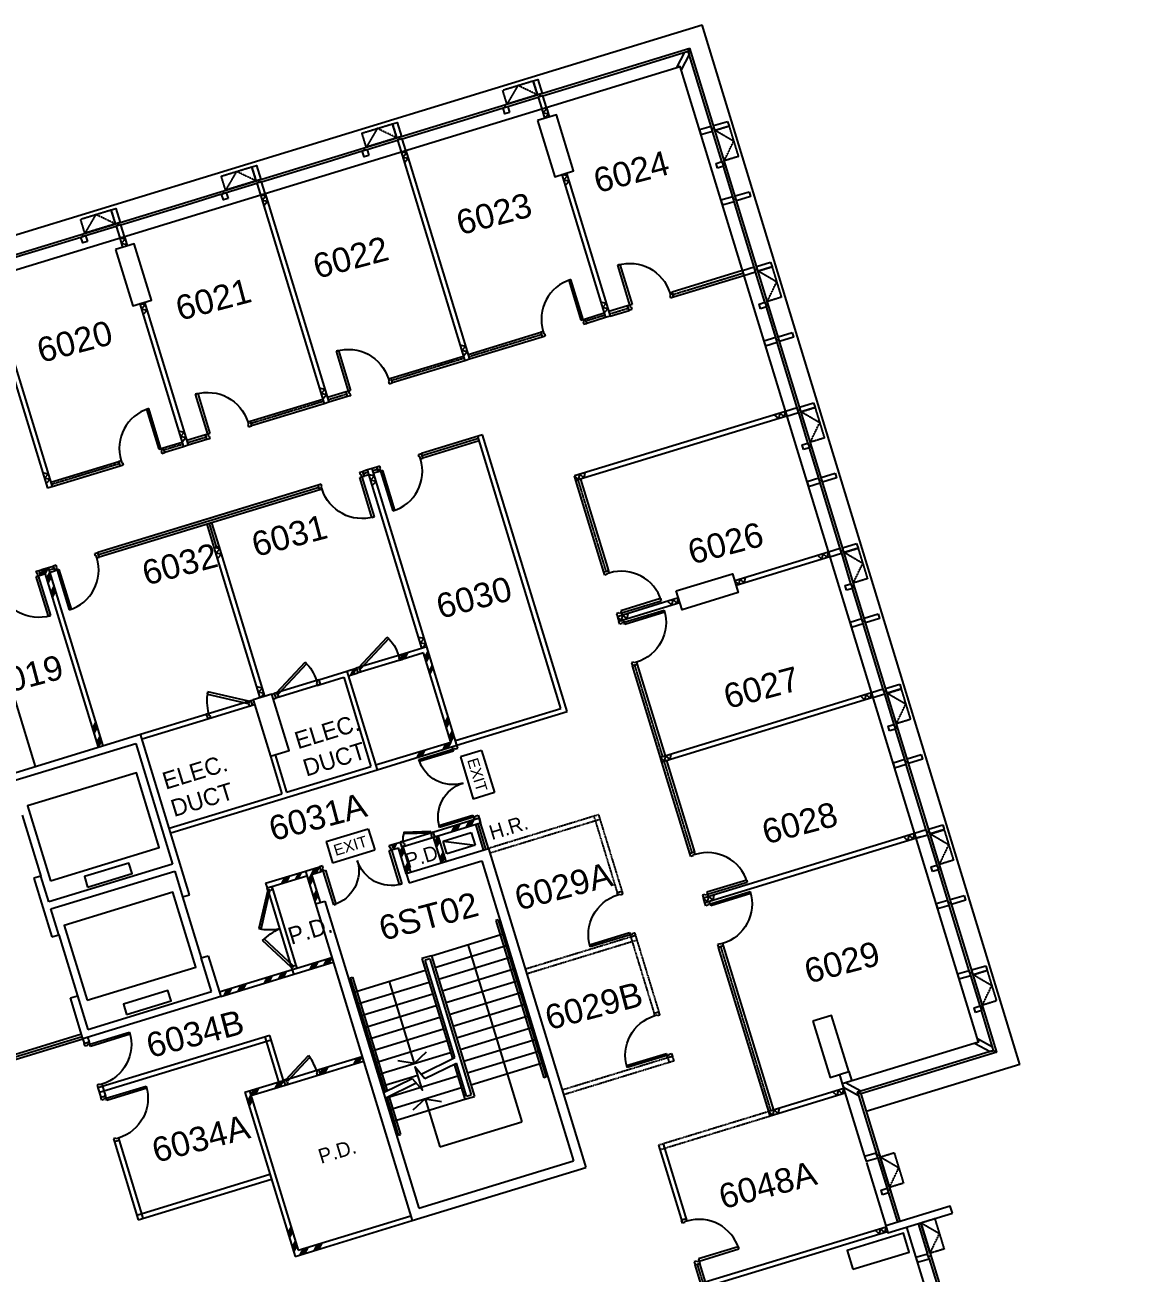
# Model space of a CAD drawing. Header units: millimetres. Extents: x 0 to 98691, y 3071 to 66337.
# Drawn here: x 36070 to 58829, y 40894 to 66337 of the extents above; entities that cross this region are included whole.
import ezdxf
from ezdxf.enums import TextEntityAlignment as Align

# ---------------------------------------------------------------- set-up
doc = ezdxf.new("R2010")
doc.units = ezdxf.units.MM
doc.linetypes.add('HIDDEN', pattern=[9.525, 6.35, -3.175])
doc.linetypes.add('HIDDEN2', pattern=[4.7625, 3.175, -1.5875])
for name, color, linetype in [('DLN041_3', 8, 'Continuous'), ('DLN041__', 8, 'Continuous'), ('DLN061__', 8, 'Continuous'), ('DLN08291', 8, 'Continuous'), ('DLN210__', 8, 'Continuous'), ('DLN220__', 8, 'Continuous'), ('DLN228__', 8, 'Continuous'), ('DLN240__', 8, 'Continuous'), ('DLN280__', 8, 'Continuous'), ('DLN314__', 8, 'Continuous'), ('DLN315__', 8, 'Continuous'), ('DLN325__', 8, 'Continuous'), ('DLN580__', 8, 'Continuous'), ('DLN583__', 8, 'Continuous'), ('DLN661__', 8, 'Continuous'), ('DLN740__', 8, 'Continuous'), ('FITDOOR', 8, 'Continuous'), ('FURNITURE', 8, 'Continuous')]:
    doc.layers.add(name, color=color, linetype=linetype)
doc.styles.add('ROMANS', font='swissl.ttf')
doc.styles.add('SWIS721LT750', font='swissl.ttf')

# ---------------------------------------------------------------- blocks, each defined once
blk = doc.blocks.new('DR1CR2')
at = {"layer": 'FITDOOR'}
for p, q in [((-50, 0), (-50, -50)), ((-50, 0), (0, 0)), ((0, 0), (0, -25)), ((-62.5, -50), (-50, -50)), ((-62.5, -50), (-62.5, -100)), ((-62.5, -100), (0, -100)), ((-12, -25), (0, -25)), ((-12, -75), (0, -75)), ((0, -75), (0, -100))]:
    blk.add_line(p, q, dxfattribs=at)
blk = doc.blocks.new('DR1AD')
at = {"layer": 'FITDOOR'}
for p, q in [((-45, 1), (0, 1)), ((-45, 1), (-45, 0)), ((0, 0), (0, 1)), ((-45, 0), (0, 0))]:
    blk.add_line(p, q, dxfattribs=at)
blk = doc.blocks.new('DR1AM')
at = {"layer": 'FITDOOR'}
blk.add_arc((0, 0), 1, 90, 180, dxfattribs=at)
blk = doc.blocks.new('DR1CL2')
at = {"layer": 'FITDOOR'}
for p, q in [((50, 0), (0, 0)), ((0, 0), (0, -25)), ((50, 0), (50, -50)), ((12, -25), (0, -25)), ((0, -75), (0, -100)), ((12, -75), (0, -75)), ((62.5, -100), (0, -100)), ((62.5, -50), (50, -50)), ((62.5, -50), (62.5, -100))]:
    blk.add_line(p, q, dxfattribs=at)
blk = doc.blocks.new('FSEX-V01')
at = {"layer": 'DLN580__'}
for p, q in [((0, 300), (0, 0)), ((0, 300), (600, 300)), ((600, 300), (600, 0)), ((0, 0), (600, 0))]:
    blk.add_line(p, q, dxfattribs=at)
at = {"layer": 'DLN580__', "style": 'ROMANS'}
blk.add_text('EXIT', height=150, dxfattribs=at).set_placement((300, 150), align=Align.MIDDLE)
blk = doc.blocks.new('FSHR-V01')
at = {"layer": 'DLN580__'}
for p, q in [((0, 0), (600, -273)), ((0, 0), (600, 0)), ((0, -273), (0, 0)), ((600, 0), (600, -273)), ((600, -273), (0, -273))]:
    blk.add_line(p, q, dxfattribs=at)
blk = doc.blocks.new('DR1CD')
at = {"layer": 'FITDOOR'}
for p, q in [((0, 1), (45, 1)), ((0, 1), (0, 0)), ((45, 0), (45, 1)), ((0, 0), (45, 0))]:
    blk.add_line(p, q, dxfattribs=at)
blk = doc.blocks.new('DR2M')
at = {"layer": 'FITDOOR'}
for centre, start, end in [((0, 0), 0, 90), ((1, 0), 90, 180)]:
    blk.add_arc(centre, 0.5, start, end, dxfattribs=at)
blk = doc.blocks.new('WINDOW-OPEN')
at = {"layer": 'DLN314__', "linetype": 'HIDDEN2', "ltscale": 0.05}
blk.add_lwpolyline([(650, 0), (0, 0), (0, 300), (650, 300)], close=True, dxfattribs=at)
blk.add_lwpolyline([(650, 0), (325, 300), (0, 0)], dxfattribs=at)
blk = doc.blocks.new('314')
at = {"layer": 'DLN314__'}
blk.add_line((600, -250), (600, -300), dxfattribs=at)
for points in [[(650, 0), (550, 0), (550, -250), (650, -250)], [(650, -600), (550, -600), (550, -300), (650, -300)]]:
    blk.add_lwpolyline(points, close=True, dxfattribs=at)
blk = doc.blocks.new('A$C0C2C65A8')
at = {"layer": 'DLN314__'}
blk.add_line((50, 0), (50, -50), dxfattribs=at)
blk.add_lwpolyline([(0, 125), (100, 125), (100, 0), (0, 0)], close=True, dxfattribs=at)
blk = doc.blocks.new('314-1')
at = {"layer": 'DLN314__'}
blk.add_line((-250, -250), (-300, -300), dxfattribs=at)
blk.add_lwpolyline([(71, 0), (0, 0), (0, 71), (-250, -179), (-250, -250), (-179, -250)], close=True, dxfattribs=at)
blk = doc.blocks.new('dh')
at = {"layer": 'DLN314__'}
blk.add_line((38450, 50), (38450, 0), dxfattribs=at)
blk.add_lwpolyline([(38500, 50), (38500, 300), (38400, 300), (38400, 50)], close=True, dxfattribs=at)

msp = doc.modelspace()

# ---------------------------------------------------------------- linework, layer by layer
at = {"layer": 'DLN061__'}
for p, q in [((46712, 64629), (46633, 64545)), ((46712, 64629), (46660, 64641)), ((46746, 64519), (46633, 64545)), ((46746, 64519), (46667, 64434)), ((43852, 63722), (43739, 63748)), ((43852, 63722), (43773, 63638)), ((43886, 63612), (43773, 63638)), ((43886, 63612), (43807, 63527)), ((47130, 63261), (47018, 63287)), ((47130, 63261), (47051, 63176)), ((47164, 63150), (47051, 63176)), ((47164, 63150), (47085, 63066)), ((40983, 62845), (40870, 62871)), ((40983, 62845), (40904, 62761)), ((41017, 62735), (40904, 62761)), ((41017, 62735), (40938, 62650)), ((38114, 61968), (38002, 61994)), ((38114, 61968), (38035, 61884)), ((38148, 61858), (38035, 61884)), ((38148, 61858), (38111, 61818)), ((38523, 60629), (38411, 60655)), ((38523, 60629), (38445, 60545)), ((47925, 60660), (47813, 60686)), ((47925, 60660), (47846, 60576)), ((47959, 60550), (47846, 60576)), ((38557, 60519), (38445, 60545)), ((38557, 60519), (38478, 60434)), ((47959, 60550), (47880, 60465)), ((45056, 59783), (44944, 59809)), ((45056, 59783), (44977, 59699)), ((45090, 59673), (44977, 59699)), ((45090, 59673), (45011, 59588)), ((42187, 58906), (42075, 58932)), ((42187, 58906), (42109, 58822)), ((42221, 58796), (42109, 58822)), ((42221, 58796), (42142, 58711)), ((51442, 58313), (51357, 58392)), ((51442, 58313), (51468, 58425)), ((51552, 58347), (51468, 58425)), ((51552, 58347), (51578, 58459)), ((39318, 58029), (39206, 58055)), ((39318, 58029), (39240, 57945)), ((39352, 57919), (39240, 57945)), ((39352, 57919), (39273, 57834)), ((36545, 57181), (36433, 57207)), ((36545, 57181), (36466, 57097)), ((36579, 57071), (36466, 57097)), ((36579, 57071), (36500, 56986)), ((43197, 57143), (43084, 57169)), ((43197, 57143), (43118, 57059)), ((43231, 57033), (43118, 57059)), ((43231, 57033), (43152, 56948)), ((47359, 57065), (47275, 57143)), ((47359, 57065), (47385, 57177)), ((47470, 57098), (47385, 57177)), ((47470, 57098), (47496, 57211)), ((40044, 55656), (39931, 55682)), ((40044, 55656), (39965, 55572)), ((40077, 55546), (39965, 55572)), ((40077, 55546), (39999, 55462)), ((52319, 55444), (52235, 55523)), ((52319, 55444), (52345, 55556)), ((52429, 55478), (52345, 55556)), ((52429, 55478), (52455, 55590)), ((36390, 55123), (36457, 55248)), ((36438, 55137), (36504, 55262)), ((36486, 55152), (36552, 55277)), ((36515, 55056), (36581, 55181)), ((36530, 55008), (36596, 55133)), ((36544, 54961), (36611, 55085)), ((50627, 54927), (50543, 55005)), ((50627, 54927), (50653, 55039)), ((50738, 54960), (50653, 55039)), ((50738, 54960), (50764, 55073)), ((36603, 54769), (36669, 54894)), ((36617, 54722), (36684, 54846)), ((36632, 54674), (36698, 54799)), ((49259, 54508), (49174, 54587)), ((49259, 54508), (49285, 54621)), ((49369, 54542), (49285, 54621)), ((49369, 54542), (49395, 54655)), ((48237, 54196), (48152, 54274)), ((48237, 54196), (48262, 54308)), ((48347, 54229), (48262, 54308)), ((48347, 54229), (48373, 54342)), ((44211, 53826), (44099, 53852)), ((44211, 53826), (44132, 53741)), ((44245, 53715), (44132, 53741)), ((44245, 53715), (44166, 53631)), ((43717, 53389), (43784, 53514)), ((43765, 53404), (43831, 53529)), ((43813, 53418), (43879, 53543)), ((44225, 53440), (44291, 53565)), ((44239, 53392), (44306, 53517)), ((44254, 53344), (44320, 53469)), ((42713, 53082), (42779, 53207)), ((42761, 53097), (42827, 53222)), ((44312, 53153), (44379, 53278)), ((44327, 53105), (44393, 53230)), ((40912, 52817), (40799, 52843)), ((40912, 52817), (40833, 52733)), ((40946, 52707), (40833, 52733)), ((40946, 52707), (40867, 52622)), ((53196, 52575), (53222, 52687)), ((53307, 52609), (53222, 52687)), ((53307, 52609), (53333, 52721)), ((53196, 52575), (53112, 52654)), ((44634, 52101), (44700, 52226)), ((44648, 52053), (44715, 52178)), ((37451, 51996), (37517, 52121)), ((37465, 51948), (37532, 52073)), ((37480, 51900), (37546, 52025)), ((44663, 52005), (44729, 52130)), ((44722, 51814), (44788, 51939)), ((37538, 51709), (37605, 51834)), ((37553, 51661), (37619, 51786)), ((37568, 51614), (37634, 51738)), ((44655, 51689), (44589, 51564)), ((44703, 51704), (44637, 51579)), ((44751, 51718), (44684, 51593)), ((44736, 51766), (44803, 51891)), ((44751, 51718), (44817, 51843)), ((44129, 51528), (44063, 51403)), ((44177, 51543), (44111, 51418)), ((44225, 51558), (44158, 51433)), ((49114, 51327), (49029, 51406)), ((49114, 51327), (49140, 51439)), ((49224, 51361), (49140, 51439)), ((49224, 51361), (49250, 51473)), ((45119, 50001), (45185, 50126)), ((45167, 50016), (45233, 50140)), ((44784, 49899), (44851, 50023)), ((44832, 49913), (44898, 50038)), ((44880, 49928), (44946, 50053)), ((45071, 49986), (45138, 50111)), ((43574, 49581), (43607, 49643)), ((43589, 49533), (43655, 49658)), ((44497, 49811), (44431, 49686)), ((44512, 49763), (44446, 49638)), ((44527, 49715), (44460, 49590)), ((54073, 49706), (53989, 49785)), ((54073, 49706), (54099, 49819)), ((54184, 49740), (54099, 49819)), ((54184, 49740), (54210, 49852)), ((43714, 49467), (43780, 49592)), ((43728, 49419), (43795, 49544)), ((43743, 49371), (43809, 49496)), ((44600, 49476), (44533, 49351)), ((44614, 49428), (44548, 49303)), ((44629, 49381), (44563, 49256)), ((41915, 49021), (41982, 49146)), ((41963, 49036), (42030, 49161)), ((42011, 49051), (42077, 49176)), ((43816, 49132), (43882, 49257)), ((43831, 49084), (43897, 49209)), ((43845, 49036), (43912, 49161)), ((41370, 48959), (41303, 48834)), ((41418, 48974), (41351, 48849)), ((41657, 49047), (41590, 48922)), ((41704, 49062), (41638, 48937)), ((41849, 48897), (41915, 49021)), ((41864, 48849), (41930, 48974)), ((41878, 48801), (41945, 48926)), ((41951, 48562), (42018, 48687)), ((41966, 48514), (42032, 48639)), ((50101, 48492), (50127, 48604)), ((41981, 48466), (42047, 48591)), ((49991, 48458), (49906, 48537)), ((49991, 48458), (50017, 48570)), ((50101, 48492), (50017, 48570)), ((42328, 47328), (42262, 47203)), ((41946, 47211), (41880, 47086)), ((41994, 47226), (41927, 47101)), ((42042, 47241), (41975, 47116)), ((42233, 47299), (42166, 47174)), ((42281, 47314), (42214, 47189)), ((41017, 46927), (40950, 46802)), ((41065, 46942), (40998, 46817)), ((41112, 46956), (41046, 46832)), ((41304, 47015), (41237, 46890)), ((41351, 47030), (41285, 46905)), ((41399, 47044), (41333, 46919)), ((40188, 46674), (40122, 46549)), ((40236, 46689), (40170, 46564)), ((40284, 46703), (40217, 46578)), ((40475, 46762), (40409, 46637)), ((40523, 46776), (40456, 46651)), ((40571, 46791), (40504, 46666)), ((42831, 45171), (42898, 45296)), ((42879, 45186), (42945, 45310)), ((42090, 44944), (42156, 45069)), ((42138, 44959), (42204, 45084)), ((42186, 44974), (42252, 45098)), ((42783, 45156), (42850, 45281)), ((41182, 44667), (41248, 44792)), ((41229, 44681), (41296, 44806)), ((41277, 44696), (41344, 44821)), ((40679, 44513), (40746, 44638)), ((40727, 44528), (40794, 44653)), ((40775, 44542), (40841, 44667)), ((52630, 44507), (52546, 44586)), ((52630, 44507), (52656, 44619)), ((52741, 44541), (52656, 44619)), ((52741, 44541), (52767, 44653)), ((40613, 44388), (40679, 44513)), ((40628, 44340), (40694, 44465)), ((40642, 44293), (40709, 44418)), ((51321, 44107), (51237, 44185)), ((51321, 44107), (51347, 44219)), ((51431, 44140), (51347, 44219)), ((51431, 44140), (51457, 44253)), ((41498, 41835), (41432, 41711)), ((41513, 41788), (41446, 41663)), ((41527, 41740), (41461, 41615)), ((53493, 41686), (53408, 41765)), ((53493, 41686), (53519, 41798)), ((53603, 41720), (53519, 41798)), ((53603, 41720), (53629, 41832)), ((41586, 41549), (41519, 41424)), ((41600, 41501), (41534, 41376)), ((42027, 41474), (41960, 41349)), ((42075, 41489), (42008, 41364)), ((42122, 41504), (42056, 41379)), ((41615, 41453), (41549, 41328)), ((41740, 41387), (41674, 41262)), ((41788, 41401), (41721, 41276)), ((41836, 41416), (41769, 41291))]:
    msp.add_line(p, q, dxfattribs=at)
at = {"layer": 'DLN210__'}
for p, q in [((34570, 61656), (49881, 66337)), ((56360, 45145), (49881, 66337)), ((35045, 61404), (49629, 65862)), ((47970, 65303), (49595, 65800)), ((50063, 64270), (49595, 65800)), ((55885, 45398), (49629, 65862)), ((35420, 61205), (49429, 65488)), ((55511, 45597), (49429, 65488)), ((46631, 64894), (47970, 65303)), ((45101, 64426), (45818, 64645)), ((45914, 64674), (46535, 64864)), ((43762, 64017), (45101, 64426)), ((50282, 63553), (50092, 64174)), ((43045, 63797), (43666, 63987)), ((42232, 63549), (42949, 63768)), ((40893, 63139), (42232, 63549)), ((50502, 62835), (50312, 63457)), ((40176, 62920), (40797, 63110)), ((39363, 62672), (40080, 62891)), ((38024, 62262), (39363, 62672)), ((50940, 61401), (50531, 62740)), ((37307, 62043), (37928, 62233)), ((36494, 61795), (37211, 62014)), ((35107, 61371), (36494, 61795)), ((51160, 60684), (50970, 61305)), ((51379, 59967), (51189, 60588)), ((51817, 58532), (51408, 59871)), ((52037, 57815), (51847, 58436)), ((52256, 57098), (52066, 57719)), ((52695, 55663), (52285, 57002)), ((52914, 54946), (52724, 55568)), ((53133, 54229), (52943, 54850)), ((53572, 52794), (53162, 54133)), ((53791, 52077), (53601, 52699)), ((54010, 51360), (53820, 51981)), ((54449, 49925), (54039, 51264)), ((54668, 49208), (54478, 49830)), ((54887, 48491), (54697, 49113)), ((55326, 47056), (54917, 48395)), ((55545, 46339), (55355, 46961)), ((55823, 45431), (55574, 46244)), ((55511, 45597), (52737, 44749)), ((55823, 45431), (53050, 44583)), ((55885, 45398), (53112, 44550)), ((56360, 45145), (53223, 44186)), ((52737, 44749), (53183, 43290)), ((53050, 44583), (53861, 41929)), ((53112, 44550), (53909, 41944)), ((53227, 43147), (53622, 41856)), ((54048, 41830), (58829, 26194)), ((54287, 41903), (54477, 41281)), ((54335, 41917), (54730, 40626)), ((54507, 41185), (54682, 40612))]:
    msp.add_line(p, q, dxfattribs=at)
at = {"layer": 'DLN220__'}
for p, q in [((46704, 64655), (46762, 64463)), ((46704, 64655), (46762, 64463)), ((46608, 64625), (46667, 64434)), ((46608, 64625), (46667, 64434)), ((43739, 63748), (45040, 59493)), ((43835, 63777), (45136, 59522)), ((47018, 63287), (47909, 60370)), ((47113, 63316), (48005, 60399)), ((40870, 62871), (42172, 58616)), ((40966, 62900), (42267, 58645)), ((38002, 61994), (38060, 61803)), ((38097, 62023), (38156, 61832)), ((38411, 60655), (39303, 57738)), ((38507, 60684), (39398, 57768)), ((48005, 60399), (47909, 60370)), ((35638, 59807), (36529, 56891)), ((35733, 59837), (36625, 56920)), ((45136, 59522), (45040, 59493)), ((42267, 58645), (42172, 58616)), ((51578, 58459), (47275, 57143)), ((51608, 58363), (47304, 57048)), ((39398, 57768), (39303, 57738)), ((46998, 52405), (45302, 57952)), ((47123, 52339), (45398, 57981)), ((43151, 57294), (43055, 57265)), ((44166, 53631), (43055, 57265)), ((44262, 53660), (43151, 57294)), ((47304, 57048), (47275, 57143)), ((36625, 56920), (36529, 56891)), ((39931, 55682), (40027, 55712)), ((40867, 52622), (39931, 55682)), ((40962, 52651), (40027, 55712)), ((52455, 55590), (50543, 55005)), ((52485, 55494), (50572, 54910)), ((36361, 55218), (36457, 55248)), ((36361, 55218), (36390, 55123)), ((36390, 55123), (36361, 55218)), ((36457, 55248), (36552, 55277)), ((37568, 51614), (36457, 55248)), ((37663, 51643), (36552, 55277)), ((36390, 55123), (36486, 55152)), ((49395, 54655), (48152, 54274)), ((49425, 54559), (48181, 54179)), ((48152, 54274), (48181, 54179)), ((43736, 53499), (42827, 53222)), ((44262, 53660), (43736, 53499)), ((43736, 53499), (43765, 53404)), ((44195, 53535), (43765, 53404)), ((44751, 51718), (44195, 53535)), ((44876, 51652), (44262, 53660)), ((42827, 53222), (42856, 53126)), ((42827, 53222), (42856, 53126)), ((43765, 53404), (42856, 53126)), ((42062, 52988), (41154, 52710)), ((42062, 52988), (42636, 53163)), ((42062, 52988), (42091, 52892)), ((42091, 52892), (42570, 53038)), ((42570, 53038), (43125, 51221)), ((42636, 53163), (43250, 51155)), ((42665, 53067), (42856, 53126)), ((41154, 52710), (41183, 52614)), ((41154, 52710), (41183, 52614)), ((42091, 52892), (41183, 52614)), ((53333, 52721), (49029, 51406)), ((39767, 52286), (40676, 52564)), ((39796, 52190), (40705, 52468)), ((40676, 52564), (40723, 52578)), ((40676, 52564), (40705, 52468)), ((40676, 52564), (40705, 52468)), ((40705, 52468), (40753, 52483)), ((53362, 52626), (49058, 51310)), ((38428, 51877), (39767, 52286)), ((38457, 51781), (39796, 52190)), ((39767, 52286), (39796, 52190)), ((44846, 51748), (46998, 52405)), ((44876, 51652), (47123, 52339)), ((35617, 51017), (38428, 51877)), ((35804, 50918), (38329, 51689)), ((38329, 51689), (39080, 49232)), ((39428, 48606), (38428, 51877)), ((43221, 51251), (44751, 51718)), ((43250, 51155), (44876, 51652)), ((41074, 51431), (41308, 50666)), ((41170, 51460), (41404, 50695)), ((49058, 51310), (49029, 51406)), ((39042, 49868), (43250, 51155)), ((41404, 50695), (43125, 51221)), ((39013, 49964), (41308, 50666)), ((36014, 50229), (36395, 48986)), ((43751, 49687), (45329, 50170)), ((43751, 49687), (45329, 50170)), ((45329, 50170), (45358, 50074)), ((45358, 50074), (45329, 50170)), ((45329, 50170), (45358, 50074)), ((45329, 50170), (45358, 50074)), ((45358, 50074), (45329, 50170)), ((45329, 50170), (45358, 50074)), ((43780, 49592), (45358, 50074)), ((43780, 49592), (45358, 50074)), ((44426, 49789), (44396, 49885)), ((45423, 49519), (45262, 50045)), ((45471, 49533), (45310, 50059)), ((45519, 49548), (45358, 50074)), ((43560, 49629), (43751, 49687)), ((43560, 49629), (43751, 49687)), ((43775, 49695), (43727, 49680)), ((43756, 49584), (43727, 49680)), ((44563, 49256), (44402, 49782)), ((44658, 49285), (44497, 49811)), ((54210, 49852), (49906, 48537)), ((54210, 49852), (49906, 48537)), ((54335, 49786), (50031, 48470)), ((43589, 49533), (43685, 49562)), ((43845, 49036), (43685, 49562)), ((43756, 49584), (43804, 49599)), ((43941, 49066), (43780, 49592)), ((39080, 49232), (36555, 48460)), ((41790, 49088), (42077, 49176)), ((42077, 49176), (42107, 49080)), ((36395, 48986), (36251, 48942)), ((36251, 48942), (36617, 47747)), ((36555, 48460), (36395, 48986)), ((36599, 48316), (39124, 49088)), ((39124, 49088), (39285, 48562)), ((40978, 48839), (41790, 49088)), ((40978, 48839), (41790, 49088)), ((41103, 48773), (41820, 48992)), ((41465, 48988), (41399, 48864)), ((41790, 49088), (41995, 48418)), ((41915, 49021), (42107, 49080)), ((41915, 49021), (42091, 48448)), ((39285, 48562), (39428, 48606)), ((40978, 48839), (41007, 48744)), ((41007, 48744), (41103, 48773)), ((41007, 48744), (41103, 48773)), ((41007, 48744), (41505, 47114)), ((41103, 48773), (41601, 47143)), ((39285, 48562), (39665, 47319)), ((49936, 48441), (49906, 48537)), ((50031, 48470), (49936, 48441)), ((36760, 47790), (36599, 48316)), ((36617, 47747), (36760, 47790)), ((36760, 47790), (37140, 46547)), ((39665, 47319), (39808, 47363)), ((39808, 47363), (40063, 46531)), ((40033, 46627), (42328, 47328)), ((39875, 46631), (39665, 47319)), ((40063, 46531), (42358, 47233)), ((41516, 47080), (41611, 47109)), ((41516, 47080), (41611, 47109)), ((41516, 47080), (41545, 46984)), ((37351, 45859), (39875, 46631)), ((36997, 46503), (37140, 46547)), ((37251, 45671), (36997, 46503)), ((37140, 46547), (37351, 45859)), ((40063, 46531), (37251, 45671)), ((35682, 45296), (37222, 45767)), ((35697, 45248), (37236, 45719)), ((35711, 45201), (37251, 45671)), ((41063, 45739), (37558, 44667)), ((41092, 45643), (37587, 44572)), ((41248, 44792), (40967, 45710)), ((41344, 44821), (41063, 45739)), ((42061, 45040), (42945, 45310)), ((41344, 44821), (42061, 45040)), ((42061, 45040), (42090, 44944)), ((42090, 44944), (42975, 45215)), ((40555, 44580), (41344, 44821)), ((41344, 44821), (41373, 44725)), ((41373, 44725), (42090, 44944)), ((52679, 44940), (52737, 44749)), ((52870, 44999), (52929, 44807)), ((40555, 44580), (41578, 41232)), ((40650, 44609), (41644, 41357)), ((40679, 44513), (41373, 44725)), ((52767, 44653), (51237, 44185)), ((52796, 44558), (51266, 44090)), ((52480, 44565), (52480, 44565)), ((51266, 44090), (51237, 44185)), ((41644, 41357), (43939, 42059)), ((41578, 41232), (43969, 41963)), ((53629, 41832), (49852, 40677)), ((53658, 41736), (49881, 40582))]:
    msp.add_line(p, q, dxfattribs=at)
for points in [[(42636, 53163), (42827, 53222)], [(41106, 52695), (41154, 52710)], [(41135, 52600), (41183, 52614)], [(37251, 45671), (37280, 45576)], [(37347, 45701), (37376, 45605)], [(37558, 44667), (37616, 44476)], [(37654, 44696), (37712, 44505)], [(37894, 43567), (38380, 41980)], [(37990, 43597), (38475, 42009)], [(38350, 42076), (41066, 42906)], [(38380, 41980), (41095, 42810)]]:
    msp.add_lwpolyline(points, dxfattribs=at)
at = {"layer": 'DLN228__'}
for p, q in [((50701, 61328), (49267, 60889)), ((49296, 60794), (50730, 61232)), ((49296, 60794), (49267, 60889)), ((48358, 60612), (47976, 60495)), ((48388, 60516), (48358, 60612)), ((47498, 60348), (47880, 60465)), ((47527, 60253), (47498, 60348)), ((47909, 60370), (47527, 60253)), ((48005, 60399), (47909, 60370)), ((48005, 60399), (48388, 60516)), ((45107, 59618), (46589, 60071)), ((46589, 60071), (46618, 59975)), ((46618, 59975), (45136, 59522)), ((43529, 59135), (45011, 59588)), ((45040, 59493), (43558, 59040)), ((43529, 59135), (43558, 59040)), ((42620, 58857), (42238, 58740)), ((42650, 58762), (42620, 58857)), ((40660, 58258), (42142, 58711)), ((42172, 58616), (40689, 58162)), ((42650, 58762), (42267, 58645)), ((40660, 58258), (40689, 58162)), ((38891, 57717), (39273, 57834)), ((39752, 57980), (39369, 57863)), ((39781, 57885), (39398, 57768)), ((39781, 57885), (39752, 57980)), ((45398, 57981), (44155, 57601)), ((45317, 57904), (44169, 57553)), ((45332, 57856), (44184, 57505)), ((38920, 57622), (38891, 57717)), ((39303, 57738), (38920, 57622)), ((44184, 57505), (44155, 57601)), ((44184, 57505), (44155, 57601)), ((44184, 57505), (44155, 57601)), ((44184, 57505), (44155, 57601)), ((36596, 57015), (37982, 57439)), ((38012, 57344), (36625, 56920)), ((38012, 57344), (37982, 57439)), ((43055, 57265), (42959, 57236)), ((43055, 57265), (42959, 57236)), ((43246, 57323), (43055, 57265)), ((43151, 57294), (43055, 57265)), ((43246, 57323), (43151, 57294)), ((43261, 57276), (43165, 57246)), ((43261, 57276), (43165, 57246)), ((43246, 57323), (43276, 57228)), ((43276, 57228), (43246, 57323)), ((43246, 57323), (43276, 57228)), ((43276, 57228), (43246, 57323)), ((42959, 57236), (42989, 57140)), ((42989, 57140), (42959, 57236)), ((42959, 57236), (42989, 57140)), ((42989, 57140), (42959, 57236)), ((42959, 57236), (42989, 57140)), ((43070, 57217), (42974, 57188)), ((43070, 57217), (42974, 57188)), ((43084, 57169), (42989, 57140)), ((43084, 57169), (42989, 57140)), ((43276, 57228), (43180, 57198)), ((43276, 57228), (43180, 57198)), ((47874, 55183), (47304, 57048)), ((47400, 57077), (47970, 55212)), ((42051, 56958), (37556, 55584)), ((42066, 56910), (37571, 55536)), ((42080, 56862), (37586, 55488)), ((42080, 56862), (37586, 55488)), ((42051, 56958), (39804, 56271)), ((42066, 56910), (39818, 56223)), ((42080, 56862), (39833, 56175)), ((42080, 56862), (42051, 56958)), ((42080, 56862), (42051, 56958)), ((42080, 56862), (42051, 56958)), ((42080, 56862), (42051, 56958)), ((42080, 56862), (42051, 56958)), ((42080, 56862), (42051, 56958)), ((39804, 56271), (37556, 55584)), ((39818, 56223), (37571, 55536)), ((39833, 56175), (37586, 55488)), ((39931, 55682), (39785, 56161)), ((39931, 55682), (39785, 56161)), ((39979, 55697), (39833, 56175)), ((39979, 55697), (39833, 56175)), ((40027, 55712), (39881, 56190)), ((40027, 55712), (39881, 56190)), ((37586, 55488), (37556, 55584)), ((37586, 55488), (37556, 55584)), ((37586, 55488), (37556, 55584)), ((37586, 55488), (37556, 55584)), ((37586, 55488), (37556, 55584)), ((37586, 55488), (37556, 55584)), ((36552, 55277), (36648, 55306)), ((36552, 55277), (36648, 55306)), ((36552, 55277), (36648, 55306)), ((36567, 55229), (36662, 55258)), ((36567, 55229), (36662, 55258)), ((36567, 55229), (36662, 55258)), ((36648, 55306), (36677, 55210)), ((36677, 55210), (36648, 55306)), ((36648, 55306), (36677, 55210)), ((36677, 55210), (36648, 55306)), ((36648, 55306), (36677, 55210)), ((36677, 55210), (36648, 55306)), ((36648, 55306), (36677, 55210)), ((36677, 55210), (36648, 55306)), ((36648, 55306), (36677, 55210)), ((36677, 55210), (36648, 55306)), ((36581, 55181), (36677, 55210)), ((36581, 55181), (36677, 55210)), ((36581, 55181), (36677, 55210)), ((47970, 55212), (47874, 55183)), ((46472, 54127), (46443, 54222)), ((48555, 53300), (48459, 53270)), ((49029, 51406), (48459, 53270)), ((48555, 53300), (49125, 51435)), ((49629, 49445), (49058, 51310)), ((49154, 51339), (49724, 49474)), ((49724, 49474), (49629, 49445)), ((48146, 48652), (48241, 48681)), ((48519, 47773), (48423, 47743)), ((50309, 47562), (50213, 47532)), ((51237, 44185), (50213, 47532)), ((50309, 47562), (51332, 44215)), ((48899, 46189), (48994, 46219)), ((37280, 45576), (37376, 45605)), ((37280, 45576), (37376, 45605)), ((49272, 45310), (49176, 45281)), ((37654, 44696), (37558, 44667)), ((37654, 44696), (37558, 44667)), ((37654, 44696), (37558, 44667)), ((37616, 44476), (37712, 44505)), ((37616, 44476), (37712, 44505)), ((37990, 43597), (37894, 43567)), ((37990, 43597), (37894, 43567)), ((37990, 43597), (37894, 43567)), ((49553, 41997), (49457, 41968)), ((49735, 41060), (49830, 41089)), ((49852, 40677), (49735, 41060)), ((49947, 40706), (49830, 41089))]:
    msp.add_line(p, q, dxfattribs=at)
at = {"layer": 'DLN228__', "linetype": 'HIDDEN', "ltscale": 0.01}
for p, q in [((49281, 60842), (50716, 61280)), ((47990, 60447), (48373, 60564)), ((47895, 60418), (47512, 60301)), ((46604, 60023), (45121, 59570)), ((45026, 59541), (43544, 59087)), ((42635, 58810), (42253, 58693)), ((42157, 58663), (40675, 58210)), ((39288, 57786), (38905, 57669)), ((39766, 57932), (39384, 57816)), ((37997, 57392), (36610, 56968)), ((47922, 55198), (47352, 57062)), ((49077, 51420), (48507, 53285)), ((49676, 49460), (49106, 51325)), ((51284, 44200), (50261, 47547)), ((49900, 40692), (49783, 41074))]:
    msp.add_line(p, q, dxfattribs=at)
at = {"layer": 'DLN240__'}
for p, q in [((45718, 48093), (45670, 48078)), ((45718, 48093), (46698, 44889)), ((45670, 48078), (46650, 44874)), ((44357, 47363), (45839, 47816)), ((45098, 47589), (46202, 43979)), ((44357, 47363), (44166, 47304)), ((44357, 47363), (45234, 44494)), ((44430, 47124), (45912, 47577)), ((44503, 46885), (45985, 47338)), ((44166, 47304), (44790, 45264)), ((44324, 47300), (44228, 47271)), ((44835, 45286), (44228, 47271)), ((44324, 47300), (45172, 44527)), ((44576, 46646), (46059, 47099)), ((42702, 46909), (42750, 46924)), ((42702, 46909), (43412, 44587)), ((42750, 46924), (43458, 44610)), ((42757, 46612), (44239, 47065)), ((42830, 46373), (44312, 46826)), ((43498, 46839), (44009, 45165)), ((44649, 46407), (46132, 46860)), ((42903, 46134), (44385, 46587)), ((44722, 46167), (46205, 46621)), ((42976, 45895), (44458, 46348)), ((44796, 45928), (46278, 46382)), ((43049, 45656), (44531, 46109)), ((44869, 45689), (46351, 46143)), ((43122, 45417), (44604, 45870)), ((44942, 45450), (46424, 45903)), ((43195, 45178), (44677, 45631)), ((45015, 45211), (46497, 45664)), ((43268, 44939), (44750, 45392)), ((44009, 45165), (44257, 45400)), ((45088, 44972), (46570, 45425)), ((44009, 45165), (43673, 45222)), ((44151, 44950), (44835, 45286)), ((44225, 44859), (44869, 45175)), ((44824, 45153), (45043, 44435)), ((45076, 44498), (44869, 45175)), ((45161, 44733), (46643, 45186)), ((43341, 44700), (44082, 44926)), ((43380, 44572), (43969, 44861)), ((43414, 44460), (44897, 44914)), ((46698, 44889), (46650, 44874)), ((43414, 44460), (44047, 44771)), ((43487, 44221), (44970, 44675)), ((45076, 44498), (45172, 44527)), ((43446, 44476), (43682, 43706)), ((43492, 44498), (43730, 43720)), ((43561, 43982), (45043, 44435)), ((44229, 44448), (43981, 44213)), ((44229, 44448), (44528, 43468)), ((44229, 44448), (44565, 44391)), ((45043, 44435), (45234, 44494)), ((44528, 43468), (46202, 43979)), ((43682, 43706), (43730, 43720))]:
    msp.add_line(p, q, dxfattribs=at)
msp.add_lwpolyline([(43969, 44861), (44176, 44621), (44030, 45096), (44225, 44859)], dxfattribs=at)
at = {"layer": 'DLN280__'}
for p, q in [((43845, 49036), (45519, 49548)), ((45519, 49548), (47507, 43045)), ((43904, 48845), (45386, 49298)), ((45386, 49298), (47257, 43178)), ((43845, 49036), (43904, 48845)), ((41995, 48418), (42186, 48477)), ((41995, 48418), (43969, 41963)), ((42186, 48477), (44101, 42213)), ((43969, 41963), (47507, 43045)), ((44101, 42213), (47257, 43178))]:
    msp.add_line(p, q, dxfattribs=at)
for points in [[(46523, 64390), (46874, 63243), (47257, 63360), (46906, 64507)], [(37917, 61759), (38267, 60611), (38650, 60728), (38299, 61876)], [(49351, 54798), (50499, 55149), (50616, 54766), (49468, 54415)], [(40723, 52578), (41074, 51431), (41457, 51548), (41106, 52695)], [(40723, 52578), (41074, 51431), (41457, 51548), (41106, 52695)], [(40723, 52578), (41074, 51431), (41457, 51548), (41106, 52695)], [(52137, 46029), (52488, 44882), (52870, 44999), (52519, 46146)], [(52951, 40971), (54099, 41322), (53982, 41705), (52834, 41354)]]:
    msp.add_lwpolyline(points, close=True, dxfattribs=at)
at = {"layer": 'DLN314__'}
msp.add_line((53112, 44550), (53050, 44583), dxfattribs=at)
for points in [[(53070, 44515), (53050, 44583), (53117, 44604), (52805, 44770), (52737, 44749), (52758, 44681)], [(54987, 42116), (54939, 42259), (53622, 41856), (53666, 41713)]]:
    msp.add_lwpolyline(points, close=True, dxfattribs=at)
at = {"layer": 'DLN325__'}
for p, q in [((44780, 51623), (44876, 51652)), ((45209, 50133), (45329, 50170)), ((45209, 50133), (45329, 50170)), ((45209, 50133), (45329, 50170)), ((45209, 50133), (45329, 50170)), ((43589, 49533), (43560, 49629)), ((42061, 45040), (42090, 44944))]:
    msp.add_line(p, q, dxfattribs=at)
for centre, radius, start, end in [((40628, 52549), 850, 167, 197), ((40522, 44468), 1592, 20.5036, 31.3198)]:
    msp.add_arc(centre, radius, start, end, dxfattribs=at)
at = {"layer": 'DLN325__', "extrusion": (0, 0, -1)}
for centre, major_axis, ratio, start_param, end_param in [((42875, 53236), (601, 601), 1, -0.034907, 0.488692), ((41201, 52725), (601, 601), 1, -0.034907, 0.488692), ((41595, 47164), (916, 527), 0.778095, 4.390204, 4.792747)]:
    msp.add_ellipse(centre, major_axis=major_axis, ratio=ratio, start_param=start_param, end_param=end_param, dxfattribs=at)
at = {"layer": 'DLN325__'}
msp.add_ellipse((41120, 48718), major_axis=(897, 266), ratio=0.868633, start_param=4.154982, end_param=4.611884, dxfattribs=at)
at = {"layer": 'DLN661__'}
for points in [[(36592, 48892), (38808, 49570), (38342, 51094), (36125, 50417)], [(37346, 48763), (38255, 49041), (38190, 49251), (37282, 48974)], [(37337, 46454), (39554, 47131), (39088, 48656), (36871, 47978)], [(38141, 46162), (39050, 46440), (38986, 46650), (38077, 46373)]]:
    msp.add_lwpolyline(points, close=True, dxfattribs=at)
at = {"layer": 'DLN740__'}
msp.add_line((36286, 51222), (35204, 54760), dxfattribs=at)
at = {"layer": 'FITDOOR'}
for p, q in [((41022, 48696), (40842, 47916)), ((40885, 47906), (41065, 48686)), ((41065, 48686), (41022, 48696)), ((40885, 47906), (40842, 47916)), ((40947, 47706), (40916, 47673)), ((41501, 47128), (40916, 47673)), ((40947, 47706), (41532, 47160)), ((41532, 47160), (41501, 47128)), ((41391, 44835), (41849, 45326)), ((41882, 45295), (41424, 44805)), ((41882, 45295), (41849, 45326)), ((41424, 44805), (41391, 44835))]:
    msp.add_line(p, q, dxfattribs=at)
msp.add_lwpolyline([(44348, 49895), (43798, 49876), (43799, 49851), (44349, 49870)], close=True, dxfattribs=at)
msp.add_arc((44259, 49725), 485, 161.8201, 183.5962, dxfattribs=at)
at = {"layer": 'FURNITURE', "linetype": 'HIDDEN'}
for points in [[(47766, 50235), (45519, 49548)], [(47795, 50139), (45548, 49452)], [(47671, 50206), (48160, 48604)], [(47766, 50235), (48260, 48621)], [(48519, 47773), (46272, 47086)], [(48548, 47677), (46301, 46990)], [(48423, 47743), (48913, 46142)], [(48501, 47832), (49012, 46159)], [(49272, 45310), (47025, 44623)], [(49162, 45329), (49206, 45185)], [(49272, 45310), (49301, 45215)], [(49301, 45215), (47054, 44527)], [(51237, 44185), (48989, 43498)], [(51266, 44090), (49019, 43403)]]:
    msp.add_lwpolyline(points, dxfattribs=at)
at = {"layer": 'FURNITURE', "ltscale": 10}
for points in [[(49085, 43528), (49567, 41950)], [(48989, 43498), (49475, 41908)]]:
    msp.add_lwpolyline(points, dxfattribs=at)

# ---------------------------------------------------------------- block references
at = {"layer": 'DLN08291', "xscale": -1, "rotation": 286.9999999973594}
msp.add_blockref('DR1CL2', (50309, 47562), dxfattribs=at)
at = {"layer": 'DLN220__', "xscale": -1, "rotation": 196.9999999931491}
msp.add_blockref('DR1CR2', (36390, 55123), dxfattribs=at)
at = {"layer": 'DLN314__', "xscale": -1, "rotation": 106.9999999905134}
msp.add_blockref('314-1', (49429, 65488), dxfattribs=at)
at = {"layer": 'DLN314__'}
for name, p, rotation in [('WINDOW-OPEN', (45899, 64722), 17.00000000001532), ('314', (47230, 64815), 196.999999999218), ('A$C0C2C65A8', (45914, 64674), 196.999999999218), ('314', (50014, 63575), 106.999999999218), ('WINDOW-OPEN', (43030, 63845), 17.00000000001532), ('314', (44361, 63938), 196.999999999218), ('WINDOW-OPEN', (50140, 64189), 286.999999999218), ('A$C0C2C65A8', (43045, 63797), 196.999999999218), ('WINDOW-OPEN', (40161, 62968), 17.00000000001532), ('314', (41492, 63061), 196.999999999218), ('A$C0C2C65A8', (50312, 63457), 106.999999999218), ('A$C0C2C65A8', (40176, 62920), 196.999999999218), ('314', (50453, 62141), 106.999999999218), ('314', (38623, 62184), 196.999999999218), ('WINDOW-OPEN', (37292, 62091), 17.00000000001532), ('A$C0C2C65A8', (37307, 62043), 196.999999999218), ('314', (50891, 60706), 106.999999999218), ('WINDOW-OPEN', (51017, 61320), 286.999999999218), ('A$C0C2C65A8', (51189, 60588), 106.999999999218), ('314', (51330, 59272), 106.999999999218), ('314', (51768, 57837), 106.999999999218), ('WINDOW-OPEN', (51894, 58451), 286.999999999218), ('A$C0C2C65A8', (52066, 57719), 106.999999999218), ('314', (52207, 56403), 106.999999999218), ('314', (52645, 54969), 106.999999999218), ('WINDOW-OPEN', (52772, 55582), 286.999999999218), ('A$C0C2C65A8', (52943, 54850), 106.999999999218), ('314', (53084, 53534), 106.999999999218), ('314', (53523, 52100), 106.999999999218), ('WINDOW-OPEN', (53649, 52713), 286.999999999218), ('A$C0C2C65A8', (53820, 51981), 106.999999999218), ('314', (53961, 50665), 106.999999999218), ('314', (54400, 49231), 106.999999999218), ('WINDOW-OPEN', (54526, 49844), 286.999999999218), ('A$C0C2C65A8', (54697, 49113), 106.999999999218), ('314', (54838, 47796), 106.999999999218), ('314', (55277, 46362), 106.999999999218), ('WINDOW-OPEN', (55403, 46975), 286.999999999218), ('A$C0C2C65A8', (55574, 46244), 106.999999999218), ('314-1', (55511, 45597), 107.0000000078007), ('dh', (64734, 6537), 106.9999999999959), ('WINDOW-OPEN', (53507, 43259), 286.999999999218), ('A$C0C2C65A8', (53678, 42527), 106.999999999218), ('WINDOW-OPEN', (54335, 41917), 286.999999999218), ('dh', (65781, 4478), 106.9999999999596)]:
    msp.add_blockref(name, p, dxfattribs=dict(at, rotation=rotation))
at = {"layer": 'DLN315__', "xscale": -1, "yscale": 849.9999999999991, "rotation": 287.0000000009344}
for p in [(37391, 45557), (37727, 44457)]:
    msp.add_blockref('DR1AD', p, dxfattribs=at)
at = {"layer": 'DLN315__', "xscale": -850.0000000000111, "yscale": 849.9999999999991, "zscale": 849.9999999999998, "rotation": 287.0000000015887}
for p in [(37391, 45557), (37727, 44457)]:
    msp.add_blockref('DR1AM', p, dxfattribs=at)
at = {"layer": 'DLN315__', "xscale": -1, "rotation": 287.0000000009344}
for name, p in [('DR1CR2', (37376, 45605)), ('DR1CL2', (37654, 44696)), ('DR1CL2', (37654, 44696)), ('DR1CR2', (37712, 44505)), ('DR1CL2', (37990, 43597)), ('DR1CL2', (37990, 43597))]:
    msp.add_blockref(name, p, dxfattribs=at)
at = {"layer": 'DLN325__'}
for name, p, xscale, yscale, zscale, rotation in [('DR1AM', (48406, 60626), -850.0000000000197, 850, 850, 16.99999999990633), ('DR1AM', (47450, 60334), 850.0000000000197, 850.0000000000197, 850.0000000000197, 17.00000000014239), ('DR1AM', (42668, 58872), -850.0000000000197, 850, 850, 16.99999999990633), ('DR1AM', (39799, 57995), -850.0000000000197, 850, 850, 16.99999999990633), ('DR1AM', (38843, 57703), 850.0000000000136, 850.0000000000136, 850.0000000000136, 16.99999999997207), ('DR1AM', (43323, 57242), 850.0000000000273, 850.0000000000273, 850.0000000000273, 197.0000000017619), ('DR1AM', (42941, 57125), -850.0000000000274, 850, 850, 196.9999999982506), ('DR1AM', (36725, 55225), 850.0000000000028, 850.0000000000028, 850.0000000000028, 197.0000000017478), ('DR1AM', (48233, 54351), 849.9999999999758, 849.9999999999758, 849.9999999999758, 286.9999999996282), ('DR1AM', (36342, 55108), -850.0000000000147, 850, 850, 196.9999999964764), ('DR1AM', (48292, 54160), -849.9999999999758, 850, 850, 286.9999999997203), ('DR2M', (44795, 51575), -1449.999999999985, 1450.000000000004, 1450, 106.9999999999844), ('DR1AM', (49987, 48614), 849.9999999999758, 849.9999999999758, 849.9999999999758, 286.9999999996282), ('DR2M', (42154, 49095), -1449.999999999988, 1450.000000000004, 1450, 197.0000000000093), ('DR1AM', (48409, 47791), -850.0000000000309, 850, 850, 106.999999999922), ('DR1AM', (50046, 48422), -849.9999999999758, 850, 850, 287.0000000003823), ('DR1AM', (49162, 45329), -850.0000000000309, 850, 850, 106.999999999922), ('DR1AM', (49816, 41137), 850.0000000000246, 850.0000000000246, 850.0000000000246, 286.999999999972)]:
    msp.add_blockref(name, p, dxfattribs=dict(at, xscale=xscale, yscale=yscale, zscale=zscale, rotation=rotation))
at = {"layer": 'DLN325__', "xscale": -1}
for name, p, yscale, rotation in [('DR1AD', (48406, 60626), 850, 16.99999999881936), ('DR1AD', (42668, 58872), 850, 16.99999999881936), ('DR1AD', (39799, 57995), 850, 16.99999999881936), ('DR1AD', (42941, 57125), 850, 196.9999999947438), ('DR1AD', (36342, 55108), 850, 196.9999999931491), ('DR1AD', (48292, 54160), 850, 286.9999999966975), ('DR1AD', (42875, 53236), 850, 316.9999999971022), ('DR1AD', (41201, 52725), 850, 316.9999999974071), ('DR1CD', (44795, 51575), 725.0000000000169, 106.999999999218), ('DR1AD', (45219, 50188), 725.0000000000169, 106.999999999218), ('DR1AD', (43541, 49519), 725.0000000000169, 197.0000000000153), ('DR1CD', (42154, 49095), 725.0000000000169, 197.0000000000153), ('DR1AD', (50046, 48422), 850, 286.9999999973594), ('DR1AD', (48409, 47791), 850, 106.99999999741), ('DR1AD', (49162, 45329), 850, 106.9999999974024)]:
    msp.add_blockref(name, p, dxfattribs=dict(at, yscale=yscale, rotation=rotation))
at = {"layer": 'DLN325__', "yscale": 850}
for p, rotation in [((47450, 60334), 17.00000000122936), ((38843, 57703), 17.00000000369218), ((43323, 57242), 197.0000000052688), ((36725, 55225), 197.0000000052869), ((48233, 54351), 287.0000000026511), ((40628, 52549), 77.00000000144317), ((49987, 48614), 287.0000000026511), ((49816, 41137), 287.0000000009165)]:
    msp.add_blockref('DR1AD', p, dxfattribs=dict(at, rotation=rotation))
at = {"layer": 'DLN325__', "xscale": -1}
for name, p, rotation in [('DR1CL2', (49267, 60889), 16.99999999881936), ('DR1CR2', (48358, 60612), 16.99999999881936), ('DR1CL2', (43529, 59135), 16.99999999881936), ('DR1CR2', (42620, 58857), 16.99999999881936), ('DR1CL2', (40660, 58258), 16.99999999881936), ('DR1CR2', (39752, 57980), 16.99999999881936), ('DR1CR2', (42989, 57140), 196.9999999947438), ('DR1CL2', (42080, 56862), 196.9999999947438), ('DR1CR2', (48277, 54208), 286.9999999966975), ('DR1CL2', (43736, 53499), 16.99999999842064), ('DR1CR2', (42827, 53222), 16.99999999842064), ('DR1CL2', (48555, 53300), 286.9999999966975), ('DR1CL2', (42062, 52988), 16.99999999842064), ('DR1CR2', (41154, 52710), 16.99999999842064), ('DR1CR2', (45233, 50140), 106.9999999973795), ('DR1CL2', (44396, 49885), 16.99999999999163), ('DR1CR2', (43589, 49533), 196.9999999963385), ('DR1CR2', (43727, 49680), 16.99999999999163), ('DR1CL2', (48146, 48652), 106.99999999741), ('DR1CR2', (50031, 48470), 286.9999999973594), ('DR1CR2', (48423, 47743), 106.99999999741), ('DR1CR2', (41516, 47080), 106.999999999218), ('DR1CL2', (48899, 46189), 106.9999999974024), ('DR1CR2', (49176, 45281), 106.9999999974024), ('DR1CL2', (42061, 45040), 16.99970958832795), ('DR1CR2', (41344, 44821), 16.99970958832795)]:
    msp.add_blockref(name, p, dxfattribs=dict(at, rotation=rotation))
at = {"layer": 'DLN325__'}
for name, p, rotation in [('DR1CR2', (47498, 60348), 17.00000000122936), ('DR1CL2', (46589, 60071), 17.00000000122936), ('DR1CR2', (38891, 57717), 17.00000000369218), ('DR1CL2', (44184, 57505), 197.0000000052688), ('DR1CL2', (37982, 57439), 17.00000000369218), ('DR1CR2', (43276, 57228), 197.0000000052688), ('DR1CL2', (37586, 55488), 197.0000000052869), ('DR1CR2', (36677, 55210), 197.0000000052869), ('DR1CL2', (47970, 55212), 287.0000000026511), ('DR1CR2', (48248, 54304), 287.0000000026511), ('DR1CR2', (40676, 52564), 17.00000000160998), ('DR1CL2', (39767, 52286), 17.00000000160998), ('DR1CR2', (44780, 51623), 107.0000000026511), ('DR1CL2', (49724, 49474), 287.0000000026511), ('DR1CR2', (42107, 49080), 197.0000000036921), ('DR1CR2', (41007, 48744), 106.999999999218), ('DR1CR2', (50002, 48566), 287.0000000026511), ('DR1CL2', (49553, 41997), 287.0000000009165), ('DR1CR2', (49830, 41089), 287.0000000009165)]:
    msp.add_blockref(name, p, dxfattribs=dict(at, rotation=rotation))
at = {"layer": 'DLN580__', "rotation": 17.00000000001532}
msp.add_blockref('FSHR-V01', (44596, 49700), dxfattribs=at)
at = {"layer": 'DLN583__', "xscale": 1.499999999998487, "yscale": 1.499999999998487, "zscale": 1.499999999998487}
for p, rotation in [((44948, 51416), 287.0000000015067), ((42342, 49258), 17.00000000150672), ((42342, 49258), 17.00000000150672)]:
    msp.add_blockref('FSEX-V01', p, dxfattribs=dict(at, rotation=rotation))

# ---------------------------------------------------------------- texts
at = {"layer": 'DLN041_3', "style": 'SWIS721LT750'}
for s, p in [('6024', (47746, 62907)), ('6023', (44946, 62049)), ('6022', (42024, 61160)), ('6021', (39224, 60304)), ('6020', (36396, 59445)), ('6031', (40774, 55489)), ('6026', (49668, 55334)), ('6032', (38540, 54907)), ('6030', (44538, 54227)), ('6019', (35391, 52629)), ('6027', (50398, 52391)), ('6031A', (41125, 49696)), ('6028', (51180, 49630)), ('6029A', (46136, 48281)), ('6ST02', (43369, 47664)), ('6029', (52043, 46791)), ('6029B', (46756, 45843)), ('6034B', (38625, 45274)), ('6034A', (38741, 43138)), ('6048A', (50300, 42193))]:
    msp.add_text(s, height=500, rotation=14.7636, dxfattribs=at).set_placement(p)
at = {"layer": 'DLN041__', "attachment_point": 7, "rotation": 17, "style": 'SWIS721LT750'}
for s, insert, char_height, width in [('{\\fUnivers|b0|i0|c0|p34;ELEC. DUCT}', (41807, 51007), 350, 2604.88), ('{\\fUnivers|b0|i0|c0|p34;ELEC. DUCT}', (39111, 50183), 350, 2604.88), ('{\\fUnivers|b0|i0|c0|p34;P.D.}', (43882, 49143), 300, 2604.88), ('{\\fUnivers|b0|i0|c0|p34;P.D.}', (41500, 47584), 350, 2604.88), ('{\\fUnivers|b0|i0|c0|p34;P.D.}', (42107, 43118), 300, 1310.63)]:
    msp.add_mtext(s, dxfattribs=dict(at, insert=insert, char_height=char_height, width=width))
at = {"layer": 'DLN580__', "insert": (45591, 49718), "char_height": 300, "width": 2017.31, "attachment_point": 7, "rotation": 17, "style": 'SWIS721LT750'}
msp.add_mtext('{\\fUnivers|b0|i0|c0|p34;H.R.}', dxfattribs=at)

doc.saveas('drawing.dxf')
